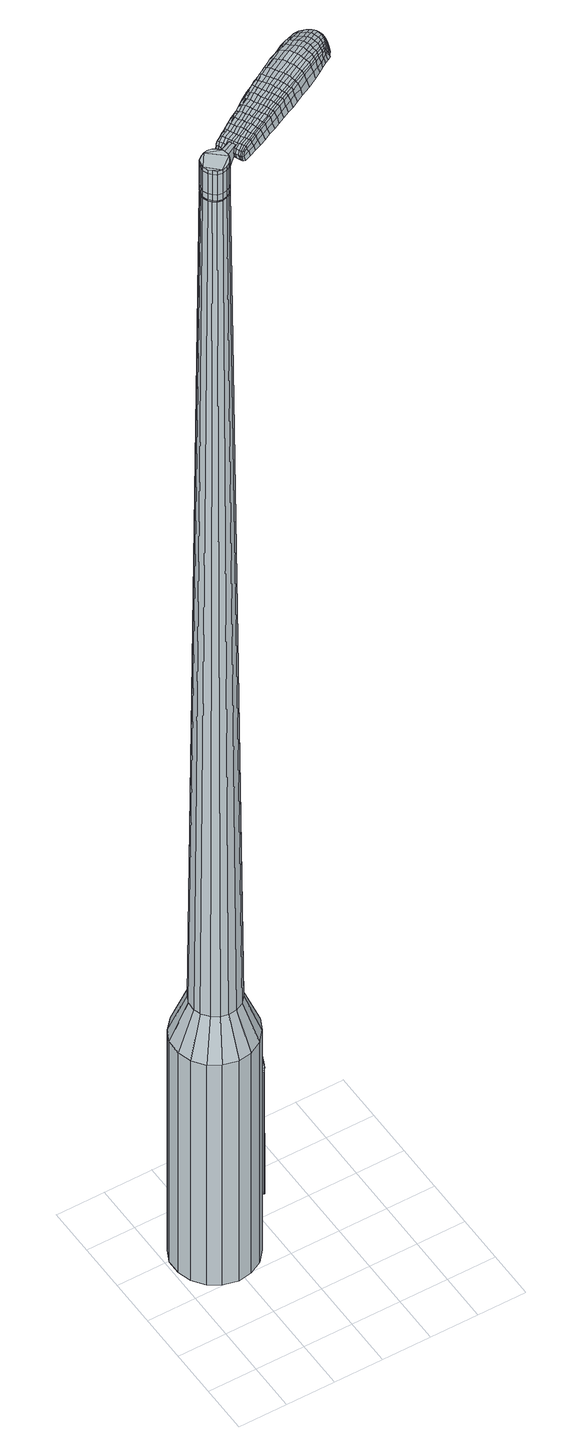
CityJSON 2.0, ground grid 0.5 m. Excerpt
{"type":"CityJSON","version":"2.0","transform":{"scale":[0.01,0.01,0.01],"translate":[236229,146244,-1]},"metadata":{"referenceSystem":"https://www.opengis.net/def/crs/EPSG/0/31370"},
"CityObjects":{
"object1":{"type":"GenericCityObject","attributes":{"cluster":676,"mean_distance_to_centroid":0.342,"new_centroid_x":236229.45,"new_centroid_y":146245.37,"mean_distance_to_camera":8.6,"H1":12.64,"H2":12.05,"Z_final":113.47,"cluster2":-1,"proj_x":236231.46,"proj_y":146249.28,"id_line":6605,"bearing_l":297.2,"distance":4.39,"orientation":"left","G_obj":27.2},"geometry":[{"type":"MultiSurface","lod":"2","boundaries":[[[0,1,2,3]],[[1,4,5,2]],[[4,6,7,5]],[[6,8,9,7]],[[8,10,11,9]],[[10,12,13,11]],[[12,14,15,13]],[[14,16,17,15]],[[16,18,19,17]],[[18,20,21,19]],[[20,22,23,21]],[[22,24,25,23]],[[24,26,27,25]],[[26,28,29,27]],[[28,30,31,29]],[[30,32,33,31]],[[32,34,35,33]],[[34,0,3,35]],[[36,37,38,39]],[[38,40,41,42]],[[41,43,42]],[[42,44,45,46]],[[45,47,46]],[[46,48,49,50]],[[49,51,50]],[[42,46,50,38]],[[50,52,39,38]],[[53,36,39]],[[2,5,7,35]],[[7,9,11,15]],[[11,13,15]],[[15,17,19,23]],[[19,21,23]],[[23,25,27,31]],[[27,29,31]],[[15,23,31,7]],[[31,33,35,7]],[[3,2,35]],[[1,0,54,55]],[[0,34,56,54]],[[34,32,57,56]],[[32,30,58,57]],[[30,28,59,58]],[[28,26,60,59]],[[26,24,61,60]],[[24,22,62,61]],[[22,20,63,62]],[[20,18,64,63]],[[18,16,65,64]],[[16,14,66,65]],[[14,12,67,66]],[[12,10,68,67]],[[10,8,69,68]],[[8,6,70,69]],[[6,4,71,70]],[[4,1,55,71]],[[55,54,72,73]],[[54,56,74,72]],[[56,57,75,74]],[[57,58,76,75]],[[58,59,77,76]],[[59,60,78,77]],[[60,61,79,78]],[[61,62,80,79]],[[62,63,81,80]],[[63,64,82,81]],[[64,65,83,82]],[[65,66,84,83]],[[66,67,85,84]],[[67,68,86,85]],[[68,69,87,86]],[[69,70,88,87]],[[70,71,89,88]],[[71,55,73,89]],[[90,91,92,93]],[[94,95,91,90]],[[96,97,95,94]],[[98,99,97,96]],[[77,100,99,98]],[[78,101,100,77]],[[102,103,101,78]],[[104,105,103,102]],[[106,107,105,104]],[[108,109,107,106]],[[83,110,109,108]],[[111,112,110,83]],[[113,114,112,111]],[[115,116,114,113]],[[117,118,116,115]],[[119,120,118,117]],[[121,122,120,119]],[[93,92,122,121]],[[123,124,125,126]],[[127,123,126,128]],[[129,127,128,130]],[[131,129,130,132]],[[133,131,132,134]],[[135,133,134,136]],[[137,135,136,138]],[[139,137,138,140]],[[141,139,140,142]],[[143,141,142,144]],[[145,143,144,146]],[[147,145,146,148]],[[149,147,148,150]],[[151,149,150,152]],[[153,151,152,154]],[[155,153,154,156]],[[73,72,90,93]],[[72,74,94,90]],[[74,75,96,94]],[[75,76,98,96]],[[76,77,98]],[[79,102,78]],[[79,80,104,102]],[[80,81,106,104]],[[81,82,108,106]],[[82,83,108]],[[84,111,83]],[[84,85,113,111]],[[85,86,115,113]],[[86,87,117,115]],[[87,88,119,117]],[[88,89,121,119]],[[89,73,93,121]],[[157,158,92,91]],[[158,159,122,92]],[[159,160,120,122]],[[160,161,118,120]],[[161,162,116,118]],[[162,163,114,116]],[[163,164,112,114]],[[164,110,112]],[[165,109,110]],[[165,166,107,109]],[[166,167,105,107]],[[167,168,103,105]],[[168,101,103]],[[169,99,100]],[[169,170,97,99]],[[170,171,95,97]],[[171,157,91,95]],[[39,52,155,172]],[[158,157,173,156]],[[53,39,172,124]],[[157,171,125,173]],[[36,53,124,123]],[[171,170,126,125]],[[37,36,123,127]],[[170,169,128,126]],[[38,37,127,129]],[[169,100,130,128]],[[40,38,129,131]],[[100,101,132,130]],[[41,40,131,133]],[[101,168,134,132]],[[43,41,133,135]],[[168,167,136,134]],[[42,43,135,137]],[[167,166,138,136]],[[44,42,137,139]],[[166,165,140,138]],[[45,44,139,141]],[[165,110,142,140]],[[47,45,141,143]],[[110,164,144,142]],[[46,47,143,145]],[[164,163,146,144]],[[48,46,145,147]],[[163,162,148,146]],[[49,48,147,149]],[[162,161,150,148]],[[51,49,149,151]],[[161,160,152,150]],[[50,51,151,153]],[[160,159,154,152]],[[52,50,153,155]],[[159,158,156,154]],[[155,156,174,175]],[[156,173,176,174]],[[173,125,177,176]],[[125,124,178,177]],[[124,172,179,178]],[[172,155,175,179]],[[180,181,182,183]],[[184,180,183,185]],[[180,184,186,187]],[[181,180,187,188]],[[189,190,191,192]],[[193,189,192,194]],[[189,193,195,196]],[[190,189,196,197]],[[198,199,200,201]],[[202,198,201,203]],[[198,202,204,205]],[[199,198,205,206]],[[207,208,209,210]],[[211,207,210,212]],[[207,211,213,214]],[[208,207,214,215]],[[216,217,218,219]],[[220,216,219,221]],[[216,220,222,223]],[[217,216,223,224]],[[225,226,227,228]],[[229,225,228,230]],[[225,229,231,232]],[[226,225,232,233]],[[234,235,236,237]],[[226,234,237,227]],[[234,226,233,238]],[[235,234,238,239]],[[240,241,242,243]],[[235,240,243,236]],[[240,235,239,244]],[[241,240,244,245]],[[246,184,185,247]],[[241,246,247,242]],[[246,241,245,248]],[[184,246,248,186]],[[249,250,251,252]],[[253,249,252,254]],[[249,253,255,256]],[[250,249,256,257]],[[258,259,260,261]],[[250,258,261,251]],[[258,250,257,262]],[[259,258,262,263]],[[264,265,266,267]],[[259,264,267,260]],[[264,259,263,268]],[[265,264,268,269]],[[270,271,272,273]],[[265,270,273,266]],[[270,265,269,274]],[[271,270,274,275]],[[276,181,188,277]],[[271,276,277,272]],[[276,271,275,278]],[[181,276,278,182]],[[279,280,281,282]],[[283,279,282,284]],[[279,283,285,286]],[[280,279,286,287]],[[288,289,290,291]],[[280,288,291,281]],[[288,280,287,292]],[[289,288,292,293]],[[294,295,296,297]],[[289,294,297,290]],[[294,289,293,298]],[[295,294,298,299]],[[300,193,194,301]],[[295,300,301,296]],[[300,295,299,302]],[[193,300,302,195]],[[303,304,305,306]],[[307,303,306,308]],[[303,307,309,310]],[[304,303,310,311]],[[312,313,314,315]],[[304,312,315,305]],[[312,304,311,316]],[[313,312,316,317]],[[318,319,320,321]],[[313,318,321,314]],[[318,313,317,322]],[[319,318,322,323]],[[324,325,326,327]],[[319,324,327,320]],[[324,319,323,328]],[[325,324,328,329]],[[330,190,197,331]],[[325,330,331,326]],[[330,325,329,332]],[[190,330,332,191]],[[333,219,218,334]],[[335,333,334,336]],[[333,335,337,338]],[[219,333,338,221]],[[339,335,336,340]],[[341,339,340,342]],[[339,341,343,344]],[[335,339,344,337]],[[345,341,342,346]],[[347,345,346,348]],[[345,347,349,350]],[[341,345,350,343]],[[351,347,348,352]],[[353,351,352,354]],[[351,353,355,356]],[[347,351,356,349]],[[357,353,354,358]],[[208,357,358,209]],[[357,208,215,359]],[[353,357,359,355]],[[360,361,206,205]],[[362,360,205,204]],[[360,362,363,364]],[[361,360,364,365]],[[366,367,365,364]],[[368,366,364,363]],[[366,368,369,370]],[[367,366,370,371]],[[372,373,371,370]],[[374,372,370,369]],[[372,374,375,376]],[[373,372,376,377]],[[378,379,377,376]],[[380,378,376,375]],[[378,380,213,211]],[[379,378,211,212]],[[381,382,383,384]],[[283,381,384,285]],[[381,283,284,385]],[[382,381,385,386]],[[387,202,203,388]],[[382,387,388,383]],[[387,382,386,389]],[[202,387,389,204]],[[390,391,392,393]],[[229,390,393,231]],[[390,229,230,394]],[[391,390,394,395]],[[396,397,398,399]],[[391,396,399,392]],[[396,391,395,400]],[[397,396,400,401]],[[402,199,206,403]],[[397,402,403,398]],[[402,397,401,404]],[[199,402,404,200]],[[405,406,407,408]],[[187,405,408,188]],[[405,187,186,409]],[[406,405,409,410]],[[411,412,413,414]],[[406,411,414,407]],[[411,406,410,415]],[[412,411,415,416]],[[417,210,209,418]],[[412,417,418,413]],[[417,412,416,419]],[[210,417,419,212]],[[420,421,422,423]],[[192,420,423,194]],[[420,192,191,424]],[[421,420,424,425]],[[426,214,213,427]],[[421,426,427,422]],[[426,421,425,428]],[[214,426,428,215]],[[429,430,431,432]],[[307,429,432,309]],[[429,307,308,433]],[[430,429,433,434]],[[435,220,221,436]],[[430,435,436,431]],[[435,430,434,437]],[[220,435,437,222]],[[438,439,440,441]],[[253,438,441,255]],[[438,253,254,442]],[[439,438,442,443]],[[444,445,446,447]],[[439,444,447,440]],[[444,439,443,448]],[[445,444,448,449]],[[450,217,224,451]],[[445,450,451,446]],[[450,445,449,452]],[[217,450,452,218]],[[453,454,443,442]],[[252,453,442,254]],[[453,252,251,455]],[[454,453,455,456]],[[457,458,449,448]],[[454,457,448,443]],[[457,454,456,459]],[[458,457,459,460]],[[461,334,218,452]],[[458,461,452,449]],[[461,458,460,462]],[[334,461,462,336]],[[463,464,465,466]],[[310,463,466,311]],[[463,310,309,432]],[[464,463,432,431]],[[467,338,337,468]],[[464,467,468,465]],[[467,464,431,436]],[[338,467,436,221]],[[469,470,456,455]],[[261,469,455,251]],[[469,261,260,471]],[[470,469,471,472]],[[473,474,460,459]],[[470,473,459,456]],[[473,470,472,475]],[[474,473,475,476]],[[477,340,336,462]],[[474,477,462,460]],[[477,474,476,478]],[[340,477,478,342]],[[479,480,481,482]],[[316,479,482,317]],[[479,316,311,466]],[[480,479,466,465]],[[483,344,343,484]],[[480,483,484,481]],[[483,480,465,468]],[[344,483,468,337]],[[485,486,472,471]],[[267,485,471,260]],[[485,267,266,487]],[[486,485,487,488]],[[489,490,476,475]],[[486,489,475,472]],[[489,486,488,491]],[[490,489,491,492]],[[493,346,342,478]],[[490,493,478,476]],[[493,490,492,494]],[[346,493,494,348]],[[495,496,497,498]],[[322,495,498,323]],[[495,322,317,482]],[[496,495,482,481]],[[499,350,349,500]],[[496,499,500,497]],[[499,496,481,484]],[[350,499,484,343]],[[501,502,488,487]],[[273,501,487,266]],[[501,273,272,503]],[[502,501,503,504]],[[505,506,492,491]],[[502,505,491,488]],[[505,502,504,507]],[[506,505,507,508]],[[509,352,348,494]],[[506,509,494,492]],[[509,506,508,510]],[[352,509,510,354]],[[511,512,513,514]],[[328,511,514,329]],[[511,328,323,498]],[[512,511,498,497]],[[515,356,355,516]],[[512,515,516,513]],[[515,512,497,500]],[[356,515,500,349]],[[517,518,504,503]],[[277,517,503,272]],[[517,277,188,408]],[[518,517,408,407]],[[519,520,508,507]],[[518,519,507,504]],[[519,518,407,414]],[[520,519,414,413]],[[521,358,354,510]],[[520,521,510,508]],[[521,520,413,418]],[[358,521,418,209]],[[522,523,425,424]],[[332,522,424,191]],[[522,332,329,514]],[[523,522,514,513]],[[524,359,215,428]],[[523,524,428,425]],[[524,523,513,516]],[[359,524,516,355]],[[525,526,386,385]],[[282,525,385,284]],[[525,282,281,527]],[[526,525,527,528]],[[529,362,204,389]],[[526,529,389,386]],[[529,526,528,530]],[[362,529,530,363]],[[531,532,533,534]],[[232,531,534,233]],[[531,232,231,393]],[[532,531,393,392]],[[535,536,537,538]],[[532,535,538,533]],[[535,532,392,399]],[[536,535,399,398]],[[539,361,365,540]],[[536,539,540,537]],[[539,536,398,403]],[[361,539,403,206]],[[541,542,528,527]],[[291,541,527,281]],[[541,291,290,543]],[[542,541,543,544]],[[545,368,363,530]],[[542,545,530,528]],[[545,542,544,546]],[[368,545,546,369]],[[547,548,549,550]],[[238,547,550,239]],[[547,238,233,534]],[[548,547,534,533]],[[551,552,553,554]],[[548,551,554,549]],[[551,548,533,538]],[[552,551,538,537]],[[555,367,371,556]],[[552,555,556,553]],[[555,552,537,540]],[[367,555,540,365]],[[557,558,544,543]],[[297,557,543,290]],[[557,297,296,559]],[[558,557,559,560]],[[561,374,369,546]],[[558,561,546,544]],[[561,558,560,562]],[[374,561,562,375]],[[563,564,565,566]],[[244,563,566,245]],[[563,244,239,550]],[[564,563,550,549]],[[567,568,569,570]],[[564,567,570,565]],[[567,564,549,554]],[[568,567,554,553]],[[571,373,377,572]],[[568,571,572,569]],[[571,568,553,556]],[[373,571,556,371]],[[573,574,560,559]],[[301,573,559,296]],[[573,301,194,423]],[[574,573,423,422]],[[575,380,375,562]],[[574,575,562,560]],[[575,574,422,427]],[[380,575,427,213]],[[576,577,410,409]],[[248,576,409,186]],[[576,248,245,566]],[[577,576,566,565]],[[578,579,416,415]],[[577,578,415,410]],[[578,577,565,570]],[[579,578,570,569]],[[580,379,212,419]],[[579,580,419,416]],[[580,579,569,572]],[[379,580,572,377]],[[581,582,583,584]],[[584,583,585,586]],[[587,585,583,588]],[[588,583,582,589]],[[590,591,592,593]],[[593,592,594,595]],[[596,594,592,597]],[[597,592,591,598]],[[599,600,601,602]],[[602,601,603,604]],[[605,603,601,606]],[[606,601,600,607]],[[608,609,610,611]],[[611,610,612,613]],[[614,612,610,615]],[[615,610,609,616]],[[617,618,619,620]],[[620,619,621,622]],[[623,621,619,624]],[[624,619,618,625]],[[626,627,628,629]],[[629,628,630,631]],[[632,630,628,633]],[[633,628,627,634]],[[635,636,637,638]],[[638,637,627,626]],[[634,627,637,639]],[[639,637,636,640]],[[641,642,643,644]],[[644,643,636,635]],[[640,636,643,645]],[[645,643,642,646]],[[586,585,647,648]],[[648,647,642,641]],[[646,642,647,649]],[[649,647,585,587]],[[650,651,652,653]],[[653,652,654,655]],[[656,654,652,657]],[[657,652,651,658]],[[659,660,661,662]],[[662,661,651,650]],[[658,651,661,663]],[[663,661,660,664]],[[665,666,667,668]],[[668,667,660,659]],[[664,660,667,669]],[[669,667,666,670]],[[671,672,673,674]],[[674,673,666,665]],[[670,666,673,675]],[[675,673,672,676]],[[589,582,677,678]],[[678,677,672,671]],[[676,672,677,679]],[[679,677,582,581]],[[680,681,682,683]],[[683,682,684,685]],[[686,684,682,687]],[[687,682,681,688]],[[689,690,691,692]],[[692,691,681,680]],[[688,681,691,693]],[[693,691,690,694]],[[695,696,697,698]],[[698,697,690,689]],[[694,690,697,699]],[[699,697,696,700]],[[595,594,701,702]],[[702,701,696,695]],[[700,696,701,703]],[[703,701,594,596]],[[704,705,706,707]],[[707,706,708,709]],[[710,708,706,711]],[[711,706,705,712]],[[713,714,715,716]],[[716,715,705,704]],[[712,705,715,717]],[[717,715,714,718]],[[719,720,721,722]],[[722,721,714,713]],[[718,714,721,723]],[[723,721,720,724]],[[725,726,727,728]],[[728,727,720,719]],[[724,720,727,729]],[[729,727,726,730]],[[598,591,731,732]],[[732,731,726,725]],[[730,726,731,733]],[[733,731,591,590]],[[617,620,734,735]],[[735,734,736,737]],[[738,736,734,739]],[[739,734,620,622]],[[737,736,740,741]],[[741,740,742,743]],[[744,742,740,745]],[[745,740,736,738]],[[743,742,746,747]],[[747,746,748,749]],[[750,748,746,751]],[[751,746,742,744]],[[749,748,752,753]],[[753,752,754,755]],[[756,754,752,757]],[[757,752,748,750]],[[755,754,758,759]],[[759,758,609,608]],[[616,609,758,760]],[[760,758,754,756]],[[607,761,762,606]],[[606,762,763,605]],[[764,763,762,765]],[[765,762,761,766]],[[766,767,768,765]],[[765,768,769,764]],[[770,769,768,771]],[[771,768,767,772]],[[772,773,774,771]],[[771,774,775,770]],[[776,775,774,777]],[[777,774,773,778]],[[778,779,780,777]],[[777,780,781,776]],[[614,781,780,612]],[[612,780,779,613]],[[782,783,784,785]],[[785,784,684,686]],[[685,684,784,786]],[[786,784,783,787]],[[604,603,788,789]],[[789,788,783,782]],[[787,783,788,790]],[[790,788,603,605]],[[791,792,793,794]],[[794,793,630,632]],[[631,630,793,795]],[[795,793,792,796]],[[797,798,799,800]],[[800,799,792,791]],[[796,792,799,801]],[[801,799,798,802]],[[607,600,803,804]],[[804,803,798,797]],[[802,798,803,805]],[[805,803,600,599]],[[806,807,808,809]],[[809,808,588,589]],[[587,588,808,810]],[[810,808,807,811]],[[812,813,814,815]],[[815,814,807,806]],[[811,807,814,816]],[[816,814,813,817]],[[608,611,818,819]],[[819,818,813,812]],[[817,813,818,820]],[[820,818,611,613]],[[821,822,823,824]],[[824,823,593,595]],[[590,593,823,825]],[[825,823,822,826]],[[614,615,827,828]],[[828,827,822,821]],[[826,822,827,829]],[[829,827,615,616]],[[830,831,832,833]],[[833,832,708,710]],[[709,708,832,834]],[[834,832,831,835]],[[622,621,836,837]],[[837,836,831,830]],[[835,831,836,838]],[[838,836,621,623]],[[839,840,656]],[[840,654,656]],[[655,654,840,841]],[[842,843,844,845]],[[845,844,840,839]],[[841,840,844,846]],[[846,844,843,847]],[[625,618,848,849]],[[849,848,843,842]],[[847,843,848,850]],[[850,848,618,617]],[[841,851,653,655]],[[650,653,851,852]],[[847,853,854,846]],[[846,854,851,841]],[[852,851,854,855]],[[855,854,853,856]],[[617,735,175,850]],[[850,175,853,847]],[[856,853,175,857]],[[857,175,735,737]],[[858,859,860,861]],[[861,860,711,712]],[[710,711,860,833]],[[833,860,859,830]],[[738,739,862,863]],[[863,862,859,858]],[[830,859,862,837]],[[837,862,739,622]],[[864,865,852]],[[852,865,662,650]],[[659,662,865,866]],[[866,865,864,867]],[[856,868,869,855]],[[855,869,864,852]],[[867,864,869,870]],[[870,869,868,871]],[[737,741,872,857]],[[857,872,868,856]],[[871,868,872,873]],[[873,872,741,743]],[[874,875,876,877]],[[877,876,717,718]],[[712,717,876,861]],[[861,876,875,858]],[[744,745,878,879]],[[879,878,875,874]],[[858,875,878,863]],[[863,878,745,738]],[[867,880,881,866]],[[866,881,668,659]],[[665,668,881,882]],[[882,881,880,883]],[[871,884,885,870]],[[870,885,880,867]],[[883,880,885,886]],[[886,885,884,887]],[[743,747,888,873]],[[873,888,884,871]],[[887,884,888,889]],[[889,888,747,749]],[[890,891,892,893]],[[893,892,723,724]],[[718,723,892,877]],[[877,892,891,874]],[[750,751,894,895]],[[895,894,891,890]],[[874,891,894,879]],[[879,894,751,744]],[[883,896,897,882]],[[882,897,674,665]],[[671,674,897,898]],[[898,897,896,899]],[[887,900,901,886]],[[886,901,896,883]],[[899,896,901,902]],[[902,901,900,903]],[[749,753,904,889]],[[889,904,900,887]],[[903,900,904,905]],[[905,904,753,755]],[[906,907,908,909]],[[909,908,729,730]],[[724,729,908,893]],[[893,908,907,890]],[[756,757,910,911]],[[911,910,907,906]],[[890,907,910,895]],[[895,910,757,750]],[[899,912,913,898]],[[898,913,678,671]],[[589,678,913,809]],[[809,913,912,806]],[[903,914,915,902]],[[902,915,912,899]],[[806,912,915,815]],[[815,915,914,812]],[[755,759,916,905]],[[905,916,914,903]],[[812,914,916,819]],[[819,916,759,608]],[[826,917,918,825]],[[825,918,733,590]],[[730,733,918,909]],[[909,918,917,906]],[[616,760,919,829]],[[829,919,917,826]],[[906,917,919,911]],[[911,919,760,756]],[[787,920,921,786]],[[786,921,683,685]],[[680,683,921,922]],[[922,921,920,923]],[[605,763,924,790]],[[790,924,920,787]],[[923,920,924,925]],[[925,924,763,764]],[[926,927,928,929]],[[929,928,633,634]],[[632,633,928,794]],[[794,928,927,791]],[[930,931,932,933]],[[933,932,927,926]],[[791,927,932,800]],[[800,932,931,797]],[[766,761,934,935]],[[935,934,931,930]],[[797,931,934,804]],[[804,934,761,607]],[[923,936,937,922]],[[922,937,692,680]],[[689,692,937,938]],[[938,937,936,939]],[[764,769,940,925]],[[925,940,936,923]],[[939,936,940,941]],[[941,940,769,770]],[[942,943,944,945]],[[945,944,639,640]],[[634,639,944,929]],[[929,944,943,926]],[[946,947,948,949]],[[949,948,943,942]],[[926,943,948,933]],[[933,948,947,930]],[[772,767,950,951]],[[951,950,947,946]],[[930,947,950,935]],[[935,950,767,766]],[[939,952,953,938]],[[938,953,698,689]],[[695,698,953,954]],[[954,953,952,955]],[[770,775,956,941]],[[941,956,952,939]],[[955,952,956,957]],[[957,956,775,776]],[[958,959,960,961]],[[961,960,645,646]],[[640,645,960,945]],[[945,960,959,942]],[[962,963,964,965]],[[965,964,959,958]],[[942,959,964,949]],[[949,964,963,946]],[[778,773,966,967]],[[967,966,963,962]],[[946,963,966,951]],[[951,966,773,772]],[[955,968,969,954]],[[954,969,702,695]],[[595,702,969,824]],[[824,969,968,821]],[[776,781,970,957]],[[957,970,968,955]],[[821,968,970,828]],[[828,970,781,614]],[[811,971,972,810]],[[810,972,649,587]],[[646,649,972,961]],[[961,972,971,958]],[[817,973,974,816]],[[816,974,971,811]],[[958,971,974,965]],[[965,974,973,962]],[[613,779,975,820]],[[820,975,973,817]],[[962,973,975,967]],[[967,975,779,778]],[[581,584,183,182]],[[584,586,185,183]],[[596,597,196,195]],[[597,598,197,196]],[[599,602,201,200]],[[602,604,203,201]],[[623,624,223,222]],[[624,625,224,223]],[[626,629,228,227]],[[629,631,230,228]],[[635,638,237,236]],[[638,626,227,237]],[[641,644,243,242]],[[644,635,236,243]],[[586,648,247,185]],[[648,641,242,247]],[[656,657,256,255]],[[657,658,257,256]],[[658,663,262,257]],[[663,664,263,262]],[[664,669,268,263]],[[669,670,269,268]],[[670,675,274,269]],[[675,676,275,274]],[[676,679,278,275]],[[679,581,182,278]],[[686,687,286,285]],[[687,688,287,286]],[[688,693,292,287]],[[693,694,293,292]],[[694,699,298,293]],[[699,700,299,298]],[[700,703,302,299]],[[703,596,195,302]],[[704,707,306,305]],[[707,709,308,306]],[[713,716,315,314]],[[716,704,305,315]],[[719,722,321,320]],[[722,713,314,321]],[[725,728,327,326]],[[728,719,320,327]],[[598,732,331,197]],[[732,725,326,331]],[[782,785,384,383]],[[785,686,285,384]],[[604,789,388,203]],[[789,782,383,388]],[[631,795,394,230]],[[795,796,395,394]],[[796,801,400,395]],[[801,802,401,400]],[[802,805,404,401]],[[805,599,200,404]],[[709,834,433,308]],[[834,835,434,433]],[[835,838,437,434]],[[838,623,222,437]],[[839,656,441,440]],[[656,255,441]],[[842,845,447,446]],[[845,839,440,447]],[[625,849,451,224]],[[849,842,446,451]],[[976,977,978,979]],[[980,981,979,978]],[[982,983,984,985]],[[986,987,988,989]],[[977,990,991,978]],[[992,980,978,991]],[[993,982,985,994]],[[995,996,987,986]],[[990,997,998,991]],[[998,999,992,991]],[[1000,993,994,1001]],[[1002,996,995,1003]],[[997,1004,1005,998]],[[1005,1006,999,998]],[[1007,1000,1001,1008]],[[1009,1002,1003,1010]],[[1011,1012,1013,1014]],[[1015,1016,1012,1011]],[[1015,1017,1018,1016]],[[1017,1019,1020,1018]],[[1021,1022,1023,1024]],[[1025,1026,1022,1021]],[[1027,1028,1026,1025]],[[1029,1030,1028,1027]],[[1024,1013,1012,1021]],[[1021,1012,1016,1025]],[[1016,1018,1027,1025]],[[1018,1020,1029,1027]],[[985,984,981,980]],[[994,985,980,992]],[[999,1001,994,992]],[[1006,1008,1001,999]],[[986,989,983,982]],[[995,986,982,993]],[[1003,995,993,1000]],[[1010,1003,1000,1007]],[[987,1011,1014,988]],[[996,1015,1011,987]],[[1017,1015,996,1002]],[[1019,1017,1002,1009]],[[1031,1032,1033,1034]],[[1033,1035,1036,1037]],[[1033,1037,1038,1039]],[[1033,1039,1034]],[[1040,1031,1034,1041]],[[1042,1041,1034,1043]],[[1044,1043,1034]],[[1045,1033,1032,1046]],[[1047,1045,1046,1048]],[[1049,1047,1048,1050]],[[1051,1049,1050,1052]],[[1053,1051,1052,1054]],[[1054,1055,1056,1057]],[[1054,1057,1058,1059]],[[1054,1059,1060,1061]],[[1060,1062,1063,1064]],[[1060,1064,1065,1066]],[[1060,1066,1061]],[[1054,1061,1053]],[[1067,1068,1032,1031]],[[1069,1070,1035,1033]],[[1071,1072,1044,1034]],[[1068,1073,1046,1032]],[[1074,1069,1033,1045]],[[1073,1075,1048,1046]],[[1076,1074,1045,1047]],[[1075,1077,1050,1048]],[[1078,1076,1047,1049]],[[1077,1079,1052,1050]],[[1080,1078,1049,1051]],[[1079,1081,1054,1052]],[[1082,1080,1051,1053]],[[1081,1083,1055,1054]],[[1084,1085,1062,1060]],[[1086,1082,1053,1061]],[[1056,1055,1083,1087]],[[1057,1056,1087,1088]],[[1058,1057,1088,1089]],[[1059,1058,1089,1090]],[[1060,1059,1090,1084]],[[1091,1067,1031,1040]],[[1092,1091,1040,1041]],[[1093,1092,1041,1042]],[[1094,1093,1042,1043]],[[1072,1094,1043,1044]],[[1036,1035,1070,1095]],[[1063,1062,1085,1096]],[[1037,1036,1095,1097]],[[1038,1037,1097,1098]],[[1039,1038,1098,1099]],[[1034,1039,1099,1071]],[[1064,1063,1096,1100]],[[1065,1064,1100,1101]],[[1066,1065,1101,1102]],[[1061,1066,1102,1086]]]}]}
},
"vertices":[
[83,159,384],[88,145,384],[88,145,96],[83,159,96],[87,130,384],[87,130,96],[81,117,384],[81,117,96],[71,106,384],[71,106,96],[58,99,384],[58,99,96],[44,97,384],[44,97,96],[29,101,384],[29,101,96],[17,108,384],[17,108,96],[8,120,384],[8,120,96],[4,134,384],[4,134,96],[4,149,384],[4,149,96],[10,162,384],[10,162,96],[20,173,384],[20,173,96],[33,180,384],[33,180,96],[48,182,384],[48,182,96],[62,179,384],[62,179,96],[74,171,384],[74,171,96],[51,152,1524],[46,153,1524],[42,152,1524],[58,146,1524],[38,150,1524],[34,147,1524],[32,138,1524],[33,143,1524],[34,133,1524],[37,130,1524],[45,126,1524],[40,127,1524],[50,127,1524],[54,129,1524],[59,137,1524],[57,132,1524],[59,141,1524],[55,149,1524],[68,151,429],[71,143,429],[63,158,429],[55,163,429],[47,165,429],[38,164,429],[30,160,429],[25,153,429],[21,145,429],[21,136,429],[23,128,429],[29,121,429],[36,116,429],[44,114,429],[53,115,429],[61,119,429],[67,126,429],[70,134,429],[58,146,1483],[59,141,1483],[55,149,1483],[51,152,1483],[46,153,1483],[42,152,1483],[38,150,1483],[34,147,1483],[33,143,1483],[32,138,1483],[34,133,1483],[37,130,1483],[40,127,1483],[45,126,1483],[50,127,1483],[54,129,1483],[57,132,1483],[59,137,1483],[57,145,1483],[57,145,1485],[58,141,1485],[58,141,1483],[54,149,1483],[54,149,1485],[51,151,1483],[51,151,1485],[46,152,1483],[46,152,1485],[42,152,1485],[38,150,1485],[35,146,1483],[35,146,1485],[33,142,1483],[33,142,1485],[33,138,1483],[33,138,1485],[34,134,1483],[34,134,1485],[37,130,1485],[41,128,1483],[41,128,1485],[45,127,1483],[45,127,1485],[49,127,1483],[49,127,1485],[53,129,1483],[53,129,1485],[57,133,1483],[57,133,1485],[58,137,1483],[58,137,1485],[51,152,1519],[55,149,1519],[55,149,1493],[51,152,1493],[46,153,1519],[46,153,1493],[42,152,1519],[42,152,1493],[38,150,1519],[38,150,1493],[34,147,1519],[34,147,1493],[33,143,1519],[33,143,1493],[32,138,1519],[32,138,1493],[34,133,1519],[34,133,1493],[37,130,1519],[37,130,1493],[40,127,1519],[40,127,1493],[45,126,1519],[45,126,1493],[50,127,1519],[50,127,1493],[54,129,1519],[54,129,1493],[57,132,1519],[57,132,1493],[59,137,1519],[59,137,1493],[59,141,1519],[59,141,1493],[58,146,1485],[59,141,1485],[59,137,1485],[57,132,1485],[54,129,1485],[50,127,1485],[45,126,1485],[40,127,1485],[34,133,1485],[32,138,1485],[33,143,1485],[34,147,1485],[46,153,1485],[51,152,1485],[55,149,1485],[58,146,1519],[58,146,1493],[76,151,1513],[76,151,1518],[74,154,1513],[73,157,1513],[73,157,1518],[74,154,1518],[149,171,1519],[143,168,1518],[145,167,1509],[151,170,1510],[157,174,1519],[159,174,1510],[155,175,1526],[148,172,1525],[141,169,1525],[132,205,1519],[126,202,1518],[125,200,1525],[132,203,1525],[139,209,1519],[139,207,1526],[140,211,1510],[132,207,1510],[126,204,1509],[205,223,1519],[207,220,1519],[207,220,1513],[206,223,1513],[202,226,1519],[203,227,1513],[201,225,1524],[204,222,1524],[205,219,1524],[139,189,1530],[133,186,1529],[134,183,1529],[141,186,1530],[147,193,1531],[149,190,1531],[145,197,1530],[137,192,1530],[131,189,1529],[67,152,1512],[69,150,1512],[70,150,1517],[69,152,1517],[66,155,1512],[67,155,1517],[67,155,1506],[68,152,1506],[69,150,1506],[201,199,1519],[198,197,1519],[200,196,1512],[203,198,1512],[203,201,1518],[204,200,1512],[202,201,1522],[200,200,1523],[198,198,1524],[194,194,1519],[190,191,1519],[191,191,1512],[196,194,1512],[193,195,1524],[188,192,1525],[184,188,1519],[178,185,1519],[179,184,1511],[186,188,1511],[183,189,1526],[176,186,1526],[167,180,1519],[169,179,1510],[166,181,1526],[82,141,1513],[89,144,1513],[87,144,1518],[80,141,1517],[76,139,1512],[77,140,1516],[77,138,1506],[83,140,1507],[90,143,1507],[95,147,1514],[102,150,1515],[101,151,1520],[94,148,1519],[97,146,1507],[104,149,1507],[109,153,1515],[116,156,1516],[115,157,1522],[108,154,1521],[111,152,1508],[118,155,1508],[123,159,1517],[129,162,1517],[128,163,1524],[121,160,1523],[124,158,1508],[131,161,1509],[136,165,1518],[135,166,1524],[138,164,1509],[186,231,1519],[182,230,1519],[183,229,1524],[186,230,1523],[188,232,1518],[188,231,1522],[188,233,1512],[186,233,1512],[183,232,1512],[178,228,1519],[173,226,1519],[173,225,1525],[178,227,1524],[178,230,1512],[173,228,1512],[167,224,1519],[160,220,1519],[160,218,1526],[167,222,1526],[167,225,1511],[160,222,1511],[150,215,1519],[150,213,1526],[150,217,1510],[68,168,1513],[74,172,1513],[75,173,1507],[68,169,1507],[63,165,1512],[64,166,1506],[64,164,1516],[68,166,1517],[74,170,1518],[81,175,1514],[87,179,1515],[88,181,1507],[81,177,1507],[81,174,1519],[87,178,1520],[94,183,1515],[100,187,1516],[101,189,1508],[94,185,1508],[94,181,1521],[100,185,1522],[107,191,1517],[113,194,1517],[113,196,1509],[107,192,1508],[106,189,1523],[113,193,1524],[119,198,1518],[120,200,1509],[119,196,1524],[73,155,1519],[74,153,1519],[80,158,1520],[81,156,1520],[79,161,1520],[72,158,1519],[87,162,1522],[88,159,1522],[93,165,1523],[94,163,1523],[92,168,1523],[85,165,1521],[100,169,1524],[101,166,1524],[106,172,1525],[108,169,1525],[105,175,1525],[98,171,1524],[113,175,1526],[114,173,1526],[119,179,1527],[121,176,1527],[118,182,1527],[111,178,1526],[126,182,1528],[127,179,1528],[124,185,1528],[201,221,1527],[203,218,1527],[198,224,1526],[194,222,1527],[197,219,1528],[198,216,1528],[191,216,1529],[193,213,1529],[189,219,1528],[182,216,1530],[185,213,1530],[186,209,1530],[178,209,1531],[180,206,1531],[176,213,1530],[168,209,1531],[170,205,1531],[172,202,1531],[159,199,1531],[160,196,1531],[157,203,1531],[190,232,1518],[193,231,1519],[194,232,1513],[191,233,1513],[189,230,1523],[192,230,1523],[198,229,1519],[198,230,1513],[197,228,1524],[204,202,1518],[206,205,1518],[204,205,1523],[203,202,1523],[206,202,1513],[207,205,1513],[207,208,1519],[208,212,1519],[206,212,1524],[205,208,1523],[208,208,1513],[209,212,1513],[208,216,1519],[206,215,1524],[208,216,1513],[147,173,1528],[146,175,1528],[139,172,1528],[140,170,1527],[154,177,1528],[154,178,1529],[145,177,1529],[143,180,1530],[137,177,1529],[138,174,1528],[153,181,1529],[152,184,1530],[142,183,1530],[135,180,1529],[150,187,1531],[132,202,1528],[133,200,1529],[141,204,1529],[140,206,1528],[126,198,1527],[127,196,1528],[135,196,1529],[143,201,1530],[129,193,1528],[62,163,1512],[63,161,1512],[64,161,1517],[63,163,1517],[62,164,1506],[63,162,1506],[64,158,1512],[66,158,1517],[65,159,1506],[74,139,1512],[73,140,1512],[74,140,1506],[75,139,1506],[75,140,1517],[74,141,1517],[72,142,1512],[71,145,1512],[72,145,1506],[73,142,1506],[73,143,1517],[72,146,1517],[70,147,1512],[71,147,1506],[71,148,1517],[80,142,1519],[79,144,1519],[87,146,1520],[86,147,1520],[78,146,1519],[77,148,1519],[85,149,1520],[84,151,1520],[76,150,1519],[82,154,1520],[68,165,1519],[69,164,1519],[76,167,1520],[75,169,1520],[70,161,1519],[77,164,1520],[93,149,1521],[93,150,1521],[100,152,1522],[99,153,1522],[91,152,1521],[90,155,1521],[98,155,1522],[97,158,1523],[89,157,1522],[96,160,1523],[81,173,1521],[82,171,1521],[89,175,1522],[88,176,1522],[84,168,1521],[90,171,1522],[107,155,1523],[106,156,1523],[114,158,1524],[113,159,1524],[105,159,1523],[104,161,1524],[112,162,1525],[110,164,1525],[102,164,1524],[109,167,1525],[94,180,1523],[95,178,1523],[101,182,1524],[100,184,1524],[97,175,1524],[103,179,1525],[120,161,1525],[119,163,1525],[127,164,1526],[126,166,1526],[118,165,1526],[117,167,1526],[125,168,1527],[124,171,1527],[116,170,1526],[122,173,1527],[107,187,1525],[108,185,1525],[114,189,1526],[113,191,1526],[110,182,1526],[116,186,1527],[134,167,1527],[133,169,1527],[132,171,1527],[130,174,1528],[129,177,1528],[120,195,1527],[121,193,1527],[122,189,1528],[187,229,1525],[190,229,1525],[184,228,1526],[187,227,1526],[194,227,1526],[190,225,1527],[201,201,1525],[202,204,1525],[199,202,1526],[198,200,1525],[203,207,1525],[204,210,1526],[200,208,1527],[200,205,1526],[204,214,1526],[200,212,1527],[179,226,1526],[182,225,1527],[174,224,1527],[176,222,1528],[185,222,1528],[179,219,1529],[194,197,1526],[194,199,1527],[189,196,1528],[188,194,1527],[195,202,1527],[195,205,1528],[188,202,1529],[189,199,1528],[194,209,1528],[188,206,1530],[168,221,1528],[170,219,1529],[161,217,1528],[162,216,1529],[173,216,1529],[165,212,1530],[183,191,1528],[183,193,1528],[176,189,1529],[176,187,1528],[183,196,1529],[182,199,1530],[174,195,1530],[175,192,1530],[181,202,1530],[173,198,1531],[150,212,1529],[152,210,1529],[154,206,1530],[165,182,1528],[165,184,1529],[164,186,1530],[163,190,1530],[162,193,1531],[144,169,1509],[142,170,1518],[148,172,1518],[150,172,1509],[156,176,1519],[158,175,1510],[155,177,1525],[147,173,1525],[140,170,1525],[126,198,1525],[127,200,1518],[133,203,1518],[133,202,1525],[140,207,1519],[140,206,1525],[141,209,1510],[133,205,1509],[127,202,1509],[205,219,1513],[205,219,1519],[203,222,1519],[204,222,1513],[201,224,1519],[201,225,1513],[199,224,1524],[202,221,1524],[203,218,1524],[134,183,1528],[133,186,1528],[139,189,1529],[141,186,1529],[147,193,1529],[149,190,1529],[146,196,1529],[138,192,1529],[131,189,1528],[71,151,1516],[71,151,1512],[69,153,1512],[70,153,1516],[68,156,1512],[69,156,1516],[69,156,1506],[70,153,1506],[71,151,1506],[199,198,1512],[197,199,1519],[200,200,1518],[201,200,1512],[201,202,1518],[203,201,1512],[201,202,1522],[199,201,1523],[196,200,1523],[190,192,1512],[189,193,1519],[193,196,1519],[195,195,1512],[192,197,1524],[187,194,1525],[178,186,1511],[177,187,1519],[183,190,1519],[185,189,1511],[182,191,1525],[175,187,1526],[166,181,1519],[168,181,1510],[165,182,1526],[87,146,1518],[88,146,1513],[81,143,1513],[80,143,1517],[76,141,1512],[77,142,1515],[77,140,1506],[82,142,1506],[89,145,1507],[100,152,1520],[102,152,1514],[95,149,1514],[94,149,1519],[96,148,1507],[103,151,1507],[114,158,1522],[115,158,1516],[108,155,1515],[107,155,1521],[110,154,1508],[117,157,1508],[127,164,1523],[129,164,1517],[122,161,1516],[121,162,1522],[124,160,1508],[130,163,1508],[135,167,1517],[134,167,1524],[137,166,1509],[183,227,1523],[183,228,1519],[186,229,1518],[186,228,1523],[188,230,1518],[188,229,1522],[188,231,1512],[186,231,1512],[183,230,1512],[173,223,1525],[173,224,1519],[179,226,1519],[179,225,1524],[179,228,1512],[174,226,1512],[161,217,1526],[161,218,1519],[168,222,1519],[168,220,1525],[168,224,1511],[161,220,1511],[151,213,1519],[151,211,1526],[151,215,1510],[76,171,1507],[75,170,1513],[69,166,1513],[69,167,1506],[65,163,1512],[65,165,1506],[66,163,1515],[69,165,1517],[75,169,1518],[89,179,1507],[88,178,1514],[82,174,1514],[82,175,1507],[82,172,1519],[88,176,1520],[102,187,1508],[101,185,1516],[95,181,1515],[95,183,1508],[95,180,1521],[101,184,1522],[114,195,1508],[114,193,1517],[108,189,1516],[108,191,1508],[108,187,1522],[114,191,1523],[120,196,1517],[121,198,1509],[120,195,1524],[74,155,1518],[75,153,1518],[80,159,1519],[82,156,1519],[79,161,1519],[73,158,1518],[87,162,1520],[88,160,1520],[94,165,1521],[95,163,1521],[92,168,1521],[86,165,1520],[100,169,1523],[102,166,1523],[107,172,1524],[108,170,1524],[105,175,1524],[99,172,1523],[113,176,1525],[115,173,1525],[120,179,1526],[121,176,1526],[119,182,1526],[112,179,1525],[127,182,1527],[128,180,1527],[125,185,1527],[201,217,1526],[200,220,1526],[197,223,1525],[194,221,1526],[196,218,1526],[198,215,1526],[192,212,1528],[191,216,1528],[188,218,1527],[182,215,1528],[184,212,1529],[186,209,1529],[179,206,1530],[178,209,1530],[176,212,1529],[168,208,1530],[170,205,1530],[172,202,1530],[160,196,1530],[159,199,1530],[157,202,1530],[193,230,1513],[192,229,1518],[190,230,1518],[190,231,1512],[189,228,1523],[191,228,1523],[197,227,1519],[197,228,1513],[196,226,1523],[202,205,1523],[204,206,1518],[203,203,1518],[201,203,1523],[204,203,1512],[205,205,1512],[204,212,1523],[205,212,1519],[205,209,1519],[203,208,1523],[206,209,1513],[206,212,1513],[205,216,1519],[204,215,1524],[206,216,1513],[139,172,1527],[146,175,1527],[146,174,1527],[140,171,1526],[154,178,1527],[154,179,1528],[137,178,1528],[144,181,1528],[145,178,1528],[138,175,1527],[153,182,1528],[152,185,1529],[142,184,1529],[136,180,1528],[150,187,1529],[141,204,1528],[134,199,1527],[133,201,1527],[140,205,1527],[127,197,1526],[128,196,1527],[136,196,1528],[143,200,1528],[129,193,1527],[66,162,1516],[65,162,1512],[64,163,1512],[65,163,1516],[65,164,1506],[65,163,1506],[66,159,1512],[67,159,1516],[67,160,1506],[76,141,1506],[75,141,1512],[76,142,1516],[74,146,1506],[73,146,1512],[74,144,1512],[75,143,1506],[75,144,1516],[74,147,1516],[72,148,1512],[73,148,1506],[73,149,1516],[80,144,1518],[86,147,1519],[78,149,1518],[79,146,1518],[85,149,1519],[84,152,1519],[83,154,1519],[76,167,1519],[70,164,1518],[69,165,1518],[76,168,1519],[71,161,1518],[78,164,1519],[93,151,1520],[93,150,1520],[100,153,1521],[100,154,1521],[91,155,1520],[92,153,1520],[99,156,1521],[97,158,1521],[89,157,1520],[96,161,1521],[89,175,1521],[83,171,1520],[82,172,1520],[89,176,1521],[84,168,1520],[91,172,1521],[106,157,1522],[107,156,1522],[113,159,1523],[113,160,1523],[104,162,1522],[105,159,1522],[112,162,1523],[111,165,1524],[103,164,1523],[109,167,1524],[102,182,1523],[96,178,1522],[95,179,1522],[101,183,1523],[97,175,1522],[104,179,1523],[120,163,1524],[120,162,1524],[127,165,1525],[126,166,1525],[117,168,1525],[119,165,1524],[125,169,1525],[124,171,1526],[116,171,1525],[123,174,1526],[115,189,1525],[108,185,1524],[108,187,1524],[114,190,1525],[110,182,1524],[117,186,1525],[133,169,1526],[133,168,1526],[131,174,1527],[132,172,1526],[129,177,1527],[121,192,1526],[120,194,1526],[123,189,1526],[190,227,1524],[187,228,1524],[184,226,1525],[186,226,1525],[194,225,1525],[190,224,1525],[198,202,1525],[201,204,1524],[199,202,1524],[197,201,1525],[199,209,1526],[202,211,1525],[202,207,1524],[199,205,1525],[202,214,1525],[199,212,1526],[181,224,1526],[179,225,1526],[174,222,1526],[176,221,1527],[185,221,1526],[179,219,1527],[188,197,1527],[193,200,1526],[192,198,1526],[187,195,1526],[188,203,1528],[194,206,1527],[194,203,1526],[188,199,1527],[193,209,1527],[187,206,1528],[170,218,1527],[168,220,1527],[161,216,1527],[163,215,1528],[173,216,1528],[165,212,1529],[175,190,1528],[182,193,1527],[182,192,1527],[175,188,1527],[174,196,1529],[182,199,1529],[182,196,1528],[175,192,1528],[181,203,1529],[173,199,1530],[152,209,1528],[151,210,1528],[154,206,1529],[164,184,1528],[165,183,1528],[163,190,1529],[164,187,1529],[162,193,1530],[77,140,1508],[74,146,1508],[103,160,1509],[107,153,1509],[123,169,1510],[127,162,1510],[158,187,1512],[163,178,1512],[147,170,1511],[142,178,1511],[174,195,1513],[186,201,1514],[190,194,1514],[179,187,1513],[71,152,1508],[100,167,1509],[119,177,1510],[154,195,1512],[138,187,1511],[170,203,1513],[182,209,1514],[68,158,1508],[96,174,1509],[115,184,1510],[150,203,1512],[134,195,1511],[178,217,1514],[166,211,1513],[65,164,1508],[93,181,1509],[111,192,1510],[146,211,1512],[130,203,1511],[174,225,1514],[162,220,1513],[198,208,1514],[202,211,1514],[205,205,1514],[202,200,1514],[194,215,1514],[198,218,1514],[190,223,1514],[195,224,1514],[186,230,1514],[192,230,1514],[205,216,1515],[206,220,1515],[206,219,1515],[207,212,1515],[203,220,1515],[205,221,1515],[201,224,1515],[205,222,1515],[199,228,1515],[204,223,1515],[45,183,334],[49,183,334],[49,183,165],[35,182,171],[45,183,165],[41,182,165],[38,182,166],[36,182,167],[35,182,169],[41,182,334],[38,182,333],[36,182,332],[35,182,331],[35,182,328],[63,180,165],[63,180,334],[76,171,165],[76,171,334],[85,159,165],[85,159,334],[89,145,165],[89,145,334],[89,130,165],[89,130,334],[87,126,334],[86,123,334],[85,120,333],[84,118,332],[83,117,331],[83,117,328],[87,126,165],[83,117,171],[83,117,169],[84,118,167],[85,120,166],[86,123,165],[45,180,334],[49,180,334],[49,180,165],[45,180,165],[35,179,171],[35,179,328],[62,177,334],[62,177,165],[74,169,334],[74,169,165],[82,158,334],[82,158,165],[86,145,334],[86,145,165],[86,131,334],[86,131,165],[84,127,334],[81,118,328],[81,118,171],[84,127,165],[83,124,334],[82,121,333],[81,119,332],[81,118,331],[41,179,334],[39,179,333],[37,179,332],[35,179,331],[41,179,165],[81,118,169],[39,179,166],[37,179,167],[35,179,169],[81,119,167],[82,121,166],[83,124,165]
]}
